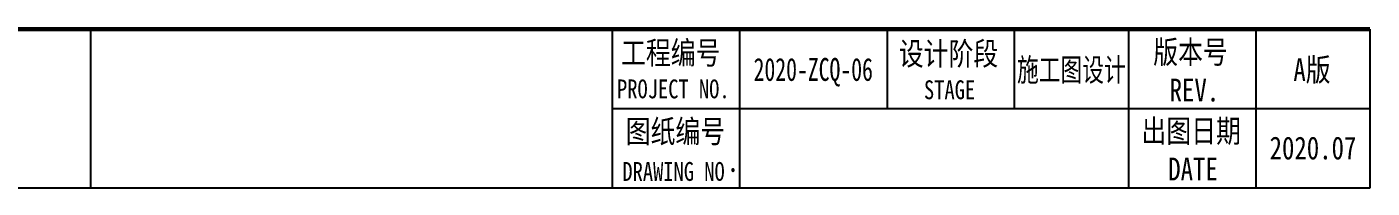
# Model space of a CAD drawing. Extents: x 1191 to 1768, y 184 to 583.
# Drawn here: x 1632 to 1767.8, y 184.3 to 200.5 of the extents above; entities that cross this region are included whole.
import ezdxf
from ezdxf.enums import TextEntityAlignment as Align

# ---------------------------------------------------------------- set-up
doc = ezdxf.new("R2010")
doc.units = 0
doc.header["$LTSCALE"] = 0.125
doc.layers.add('pp-com', color=7, linetype='Continuous')
doc.layers.add('PUB_TITLE', color=4, linetype='Continuous')
doc.styles.add('统一文字', font='', dxfattribs={"width": 0.8})
doc.styles.get('统一文字').set_extended_font_data('SimSun')

msp = doc.modelspace()

# ---------------------------------------------------------------- linework, layer by layer
at = {"color": 7, "linetype": 'Continuous', "lineweight": -3}
msp.add_line((1638.412320564433, 200.1476983351729), (1638.412320564433, 184.2670509731959), dxfattribs=at)
at = {"color": 7}
msp.add_line((1691.100992657991, 192.2670509731959), (1767.623581638055, 192.2670509731959), dxfattribs=at)
at = {"layer": 'pp-com'}
msp.add_lwpolyline([(1767.623581638055, 184.2670509731959), (1382.623581638055, 184.2670509731959)], dxfattribs=at)
at = {"layer": 'PUB_TITLE', "color": 7, "const_width": 0.4285714476801891}
msp.add_lwpolyline([(1382.623581638055, 200.2670509731959), (1767.623581638055, 200.2670509731959)], dxfattribs=at)
at = {"layer": 'PUB_TITLE', "color": 7}
for points in [[(1691.100992657991, 200.1476983351583), (1691.100992657991, 184.2670509731959)], [(1703.945450019838, 200.147787041378), (1703.945450019838, 184.2670509731959)], [(1718.849699920877, 200.2671396794155), (1718.849699920877, 192.2670509731959)], [(1731.694157282725, 200.1476983351583), (1731.694157282725, 192.2670509731959)], [(1743.236640779466, 200.2669622669762), (1743.236640779466, 184.2670509731959)], [(1756.081098141313, 200.147569346356), (1756.081098141313, 184.2670509731959)], [(1767.623581638055, 200.2671073384388), (1767.623581638055, 184.2670509731959)], [(1767.623581638055, 200.2670591142357), (1767.623581638055, 184.2670509731959)]]:
    msp.add_lwpolyline(points, dxfattribs=at)

# ---------------------------------------------------------------- texts
at = {"color": 7, "style": '统一文字', "width": 0.8}
for s, height, p in [('工程编号', 2.3, (1691.988109061137, 196.7301564763993)), ('设计阶段', 2.3, (1720.038150824023, 196.6420988263057)), ('版本号', 2.3, (1745.733536127056, 196.812136213376)), ('A版', 2.3, (1759.889673223017, 195.0317686955311)), ('PROJECT NO.', 1.900007, (1691.578310547804, 193.296816143066)), ('STAGE', 1.900007, (1722.577474155134, 193.2087584929724)), ('REV.', 2.3, (1747.389536127057, 192.9788028800427)), ('图纸编号', 2.3, (1692.457883761702, 188.8174698476587)), ('出图日期', 2.3, (1744.547758349279, 188.8612176398625)), ('2020.07', 2.3, (1757.487451000795, 187.1489954176403)), ('DRAWING NO', 1.900007, (1692.118756983359, 184.9841780408254)), ('.', 2.299958473499999, (1702.662134382794, 185.8952868691097)), ('DATE', 2.3, (1747.251536127057, 185.0278843065292))]:
    msp.add_text(s, height=height, dxfattribs=at).set_placement(p)
at = {"color": 7, "style": '统一文字', "width": 0.7}
msp.add_text('2020-ZCQ-06', height=2.3, dxfattribs=at).set_placement((1711.397574970358, 196.2074190072869), align=Align.MIDDLE_CENTER)
msp.add_text('施工图设计', height=2.3, dxfattribs=at).set_placement((1737.465399031095, 196.2073524776222), align=Align.MIDDLE)

doc.saveas('drawing.dxf')
